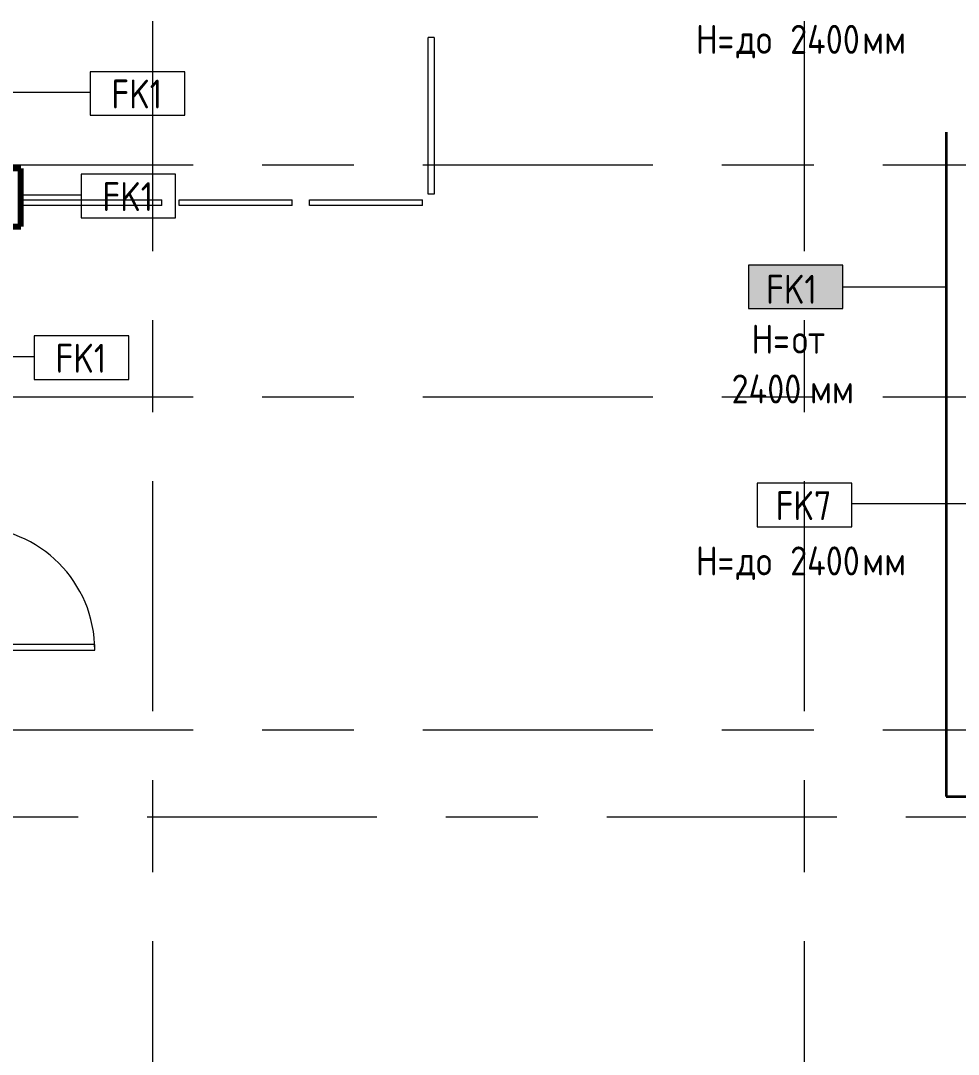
# Model space of a CAD drawing. Header units: millimetres. Extents: x -4060 to 187734, y -8553 to 29000.
# Drawn here: x 7098 to 13573, y 8861 to 15996 of the extents above; entities that cross this region are included whole.
import ezdxf

# ---------------------------------------------------------------- set-up
doc = ezdxf.new("R2010")
doc.units = ezdxf.units.MM
doc.linetypes.add('Осевая', pattern=[3175, 635, -476.25, 1587.5, -476.25])
for name, color, linetype, lineweight in [('A-DETL', 7, 'Continuous', 9), ('A-DETL-1', 7, 'Continuous', 35), ('A-DOOR', 7, 'Continuous', 9), ('A-DOOR-1', 7, 'Continuous', 13), ('A-DOOR-FRAM', 7, 'Continuous', 13), ('A-DOOR-FRAM-1', 7, 'Continuous', 9), ('A-WALL-IDEN', 7, 'Continuous', 9), ('Оси-2', 7, 'Осевая', 9)]:
    doc.layers.add(name, color=color, linetype=linetype, lineweight=lineweight)
for name, color, linetype, lineweight, true_color in [('A-DETL-GENF-1', 7, 'Continuous', 9, 0xffffff), ('G-ANNO-TEXT-1', 7, 'Continuous', 9, 0x3c3c3c), ('I-WALL-4', 7, 'Continuous', 9, 0xc0c0c0), ('I-WALL-7', 7, 'Continuous', 80, 0xff80c0)]:
    doc.layers.add(name, color=color, linetype=linetype, lineweight=lineweight, true_color=true_color)
doc.styles.add('GOST Common', font='GOST_Common.ttf', dxfattribs={"width": 0.9, "height": 200})

# ---------------------------------------------------------------- blocks, each defined once
blk = doc.blocks.new('110_Дверь_СКБ_1Ст_Внутренняя1 - Д-8 950x2100h_охрана-31784688-План отделки стен 1 этажа в осях 1-12')
at = {"layer": 'A-DOOR'}
h = blk.add_hatch(dxfattribs=at)
h.set_pattern_fill('FP_62', color=256, style=0, pattern_type=2)
h.set_pattern_definition([(135, (1826.41, 164.685), (-14.14214, -14.14214), []), (225, (1826.41, 164.685), (14.14214, -14.14214), [])])
h.paths.add_polyline_path([(487.5, 100), (462.5, 100), (462.5, -100), (487.5, -100)])
at = {"layer": 'A-DOOR-FRAM-1'}
h = blk.add_hatch(dxfattribs=at)
h.set_pattern_fill('FP_63', color=256, style=0, pattern_type=2)
h.set_pattern_definition([(45, (-296.384, 164.685), (-14.1421, 14.1421), []), (135, (-296.384, 164.685), (-14.1421, -14.1421), [])])
h.paths.add_polyline_path([(-437.5, 100), (-462.5, 100), (-462.5, -100), (-437.5, -99.7)])
at = {"layer": 'A-DOOR'}
blk.add_arc((437.5, 100), 850, 90, 180, dxfattribs=at)
at = {"layer": 'A-DOOR-1'}
for p, q in [((437.5, 950), (397.5, 950)), ((397.5, 950), (397.5, 100)), ((437.5, 100), (437.5, 950)), ((397.5, 100), (437.5, 100))]:
    blk.add_line(p, q, dxfattribs=at)
at = {"layer": 'A-DOOR-FRAM'}
for p, q in [((-422.5, 108), (-492.5, 108)), ((-492.5, 108), (-492.5, 100)), ((-492.5, 100), (-422.5, 100)), ((-437.5, 100), (-462.5, 100)), ((-462.5, 100), (-462.5, -100)), ((-412.5, 100), (-437.5, 100)), ((-437.5, 100), (-437.5, 20)), ((-437.5, -100), (-437.5, 100)), ((-422.5, 100), (-437.5, 100)), ((-437.5, 100), (-437.5, 99)), ((-437.5, 99), (-422.5, 99)), ((-422.5, 100), (-422.5, 108)), ((-422.5, 99), (-422.5, 100)), ((-412.5, 60), (-412.5, 100)), ((437.5, 100), (437.5, 60)), ((462.5, 100), (437.5, 100)), ((517.5, 108), (447.5, 108)), ((447.5, 108), (447.5, 100)), ((462.5, 100), (447.5, 100)), ((447.5, 100), (447.5, 99)), ((447.5, 100), (517.5, 100)), ((447.5, 99), (462.5, 99)), ((462.5, 20), (462.5, 100)), ((487.5, 100), (462.5, 100)), ((462.5, 100), (462.5, -100)), ((462.5, 99), (462.5, 100)), ((487.5, -100), (487.5, 100)), ((517.5, 100), (517.5, 108)), ((-437.5, 20), (-402.5, 20)), ((-422.5, 20), (-437.5, 20)), ((-437.5, 20), (-437.5, -100)), ((-422.5, -100), (-422.5, 20)), ((-402.5, 60), (-412.5, 60)), ((-402.5, 20), (-402.5, 60)), ((437.5, 60), (427.5, 60)), ((427.5, 60), (427.5, 20)), ((427.5, 20), (462.5, 20)), ((462.5, 20), (447.5, 20)), ((447.5, 20), (447.5, -100)), ((462.5, -100), (462.5, 20)), ((-422.5, -100), (-492.5, -100)), ((-492.5, -100), (-492.5, -108)), ((-492.5, -108), (-422.5, -108)), ((-462.5, -100), (-437.5, -100)), ((-437.5, -100), (-422.5, -100)), ((-422.5, -108), (-422.5, -100)), ((447.5, -100), (462.5, -100)), ((517.5, -100), (447.5, -100)), ((447.5, -100), (447.5, -108)), ((447.5, -108), (517.5, -108)), ((462.5, -100), (487.5, -100)), ((517.5, -108), (517.5, -100))]:
    blk.add_line(p, q, dxfattribs=at)
blk = doc.blocks.new('М_стена_0001 - Типоразмер_без рамки-25382661-План отделки стен 1 этажа в осях 1-12')
at = {"layer": 'A-WALL-IDEN'}
for p, q in [((3.258, 1.523), (-3.273, 1.523)), ((-3.273, 1.523), (-3.273, -1.477)), ((3.258, -1.477), (3.258, 1.523)), ((-3.273, -1.477), (3.258, -1.477))]:
    blk.add_line(p, q, dxfattribs=at)

msp = doc.modelspace()

# ---------------------------------------------------------------- hatches: boundary and pattern name
at = {"layer": 'A-DETL-GENF-1'}
msp.add_hatch(color=256, dxfattribs=at).paths.add_polyline_path([(12776.6, 14008.9), (12776.6, 14308.9), (12123.4, 14308.9), (12123.4, 14008.9)])

# ---------------------------------------------------------------- linework, layer by layer
at = {"layer": 'A-DETL'}
for p, q in [((12776.6, 14308.9), (12123.4, 14308.9)), ((12123.4, 14308.9), (12123.4, 14008.9)), ((12776.6, 14008.9), (12776.6, 14308.9)), ((12776.6, 14158.9), (13490, 14158.9)), ((12123.4, 14008.9), (12776.6, 14008.9))]:
    msp.add_line(p, q, dxfattribs=at)
at = {"layer": 'A-DETL-1'}
for p, q in [((13490, 15225.5), (13490, 10640)), ((13490, 10640), (19990, 10640))]:
    msp.add_line(p, q, dxfattribs=at)
at = {"layer": 'A-WALL-IDEN'}
for p, q in [((7010.4, 15501.7), (7577.5, 15501.7)), ((7118.5, 14793.6), (7515, 14793.6)), ((6780.5, 13677.7), (7191.4, 13677.7)), ((13684.5, 12660.6), (12838.3, 12660.6))]:
    msp.add_line(p, q, dxfattribs=at)
at = {"layer": 'I-WALL-4'}
for p, q in [((9912.6, 14799.2), (9912.6, 15879.2)), ((9952.6, 15879.2), (9912.6, 15879.2)), ((9952.6, 15879.2), (9952.6, 14799.2)), ((9952.6, 14799.2), (9912.6, 14799.2)), ((7098.5, 14759.2), (8072.6, 14759.2)), ((8072.6, 14719.2), (7098.5, 14719.2)), ((8072.6, 14719.2), (8072.6, 14759.2)), ((8192.6, 14759.2), (8972.6, 14759.2)), ((8192.6, 14719.2), (8192.6, 14759.2)), ((8972.6, 14719.2), (8192.6, 14719.2)), ((8972.6, 14719.2), (8972.6, 14759.2)), ((9092.6, 14759.2), (9872.6, 14759.2)), ((9092.6, 14719.2), (9092.6, 14759.2)), ((9872.6, 14719.2), (9092.6, 14719.2)), ((9872.6, 14719.2), (9872.6, 14759.2))]:
    msp.add_line(p, q, dxfattribs=at)
at = {"layer": 'I-WALL-7'}
for p, q in [((7098.5, 14976), (6781, 14976)), ((7098.5, 14574), (7098.5, 14976)), ((6781, 14574), (7098.5, 14574))]:
    msp.add_line(p, q, dxfattribs=at)
at = {"layer": 'Оси-2'}
for p, q in [((8010, 593.7), (8010, 24898.1)), ((12510, 593.7), (12510, 24898.1)), ((-760.2, 15000), (35390, 15000)), ((-760.2, 13400), (35390, 13400)), ((-760.2, 11100), (35990, 11100)), ((509.8, 10500), (35990, 10500))]:
    msp.add_line(p, q, dxfattribs=at)

# ---------------------------------------------------------------- block references
at = {"layer": 'A-DOOR', "rotation": 270}
msp.add_blockref('110_Дверь_СКБ_1Ст_Внутренняя1 - Д-8 950x2100h_охрана-31784688-План отделки стен 1 этажа в осях 1-12', (6660, 12087.5), dxfattribs=at)
at = {"layer": 'A-WALL-IDEN', "xscale": 99.99999999999993, "yscale": 99.99999999999993, "zscale": 99.99999999999993}
for p in [(7904.9, 15491.2), (7842.4, 14783.1), (7518.8, 13667.3), (12512.5, 12650.1)]:
    msp.add_blockref('М_стена_0001 - Типоразмер_без рамки-25382661-План отделки стен 1 этажа в осях 1-12', p, dxfattribs=at)

# ---------------------------------------------------------------- texts
at = {"layer": 'A-WALL-IDEN', "char_height": 200, "attachment_point": 1, "style": 'GOST Common'}
for s, insert, width in [('FK1', (7724.6, 15589.2), 447.342), ('FK1', (7662.1, 14881.1), 447.342), ('FK1', (7338.5, 13765.3), 447.342), ('FK7', (12311.6, 12748.1), 497.848)]:
    msp.add_mtext(s, dxfattribs=dict(at, insert=insert, width=width))
at = {"layer": 'G-ANNO-TEXT-1', "char_height": 200, "attachment_point": 1, "style": 'GOST Common'}
for s, insert, width in [('\\fGOST Common|b0|i0|c204|p34|;\\W.9;Н', (11760.5, 15966.6), 180.38), (' 2400', (12302.2, 15966.6), 735.949), ('\\fGOST Common|b0|i0|c204|p34|;\\W.9;=', (11909.3, 15966.6), 158.734), ('до', (12040.3, 15966.6), 317.468), ('мм', (12909.5, 15966.6), 360.759), ('FK1', (12245.5, 14241.4), 447.342), ('\\fGOST Common|b0|i0|c204|p34|;\\W.9;Н', (12144.3, 13897.4), 180.38), ('\\fGOST Common|b0|i0|c204|p34|;\\W.9; ', (12715.8, 13897.4), 79.367), ('\\fGOST Common|b0|i0|c204|p34|;\\W.9;=', (12293.1, 13897.4), 158.734), ('от', (12424.1, 13897.4), 353.544), ('2400', (12007.4, 13553.5), 656.582), ('мм', (12549.1, 13553.5), 360.759), ('\\fGOST Common|b0|i0|c204|p34|;\\W.9;Н', (11760.5, 12366.6), 180.38), (' 2400', (12302.2, 12366.6), 735.949), ('\\fGOST Common|b0|i0|c204|p34|;\\W.9;=', (11909.3, 12366.6), 158.734), ('до', (12040.3, 12366.6), 317.468), ('мм', (12909.5, 12366.6), 360.759)]:
    msp.add_mtext(s, dxfattribs=dict(at, insert=insert, width=width))

doc.saveas('drawing.dxf')
